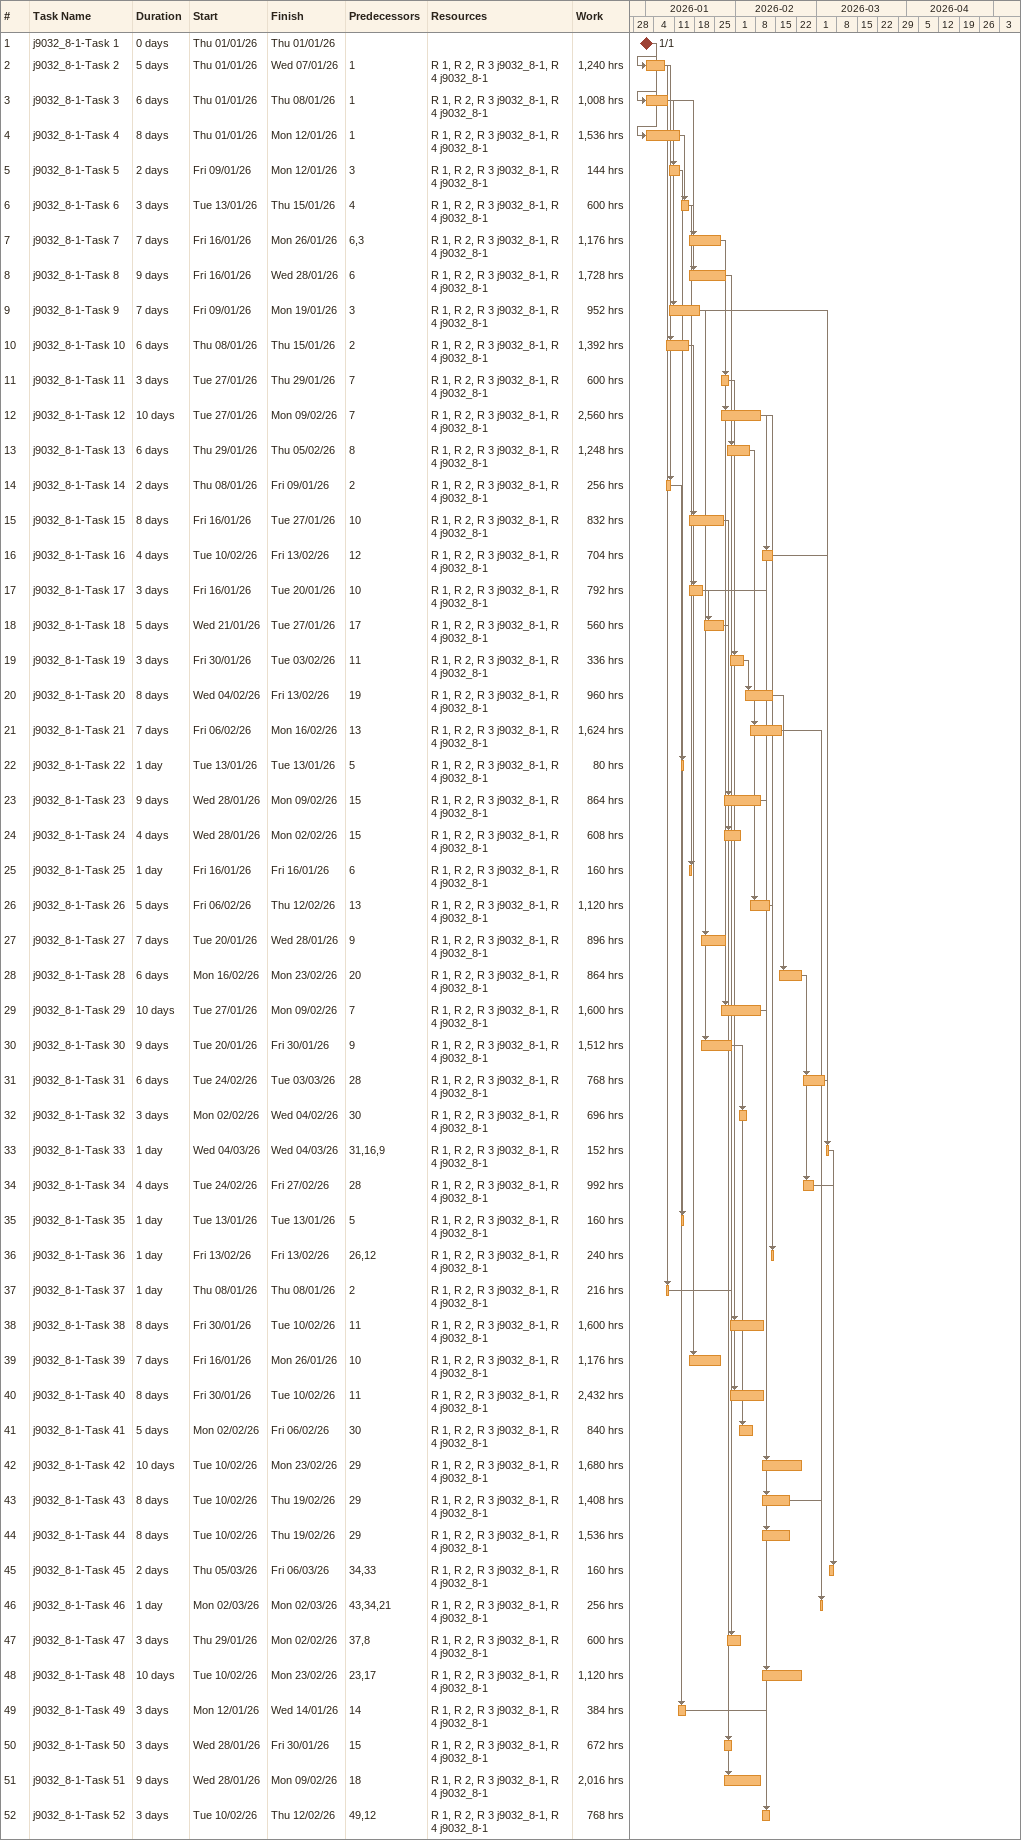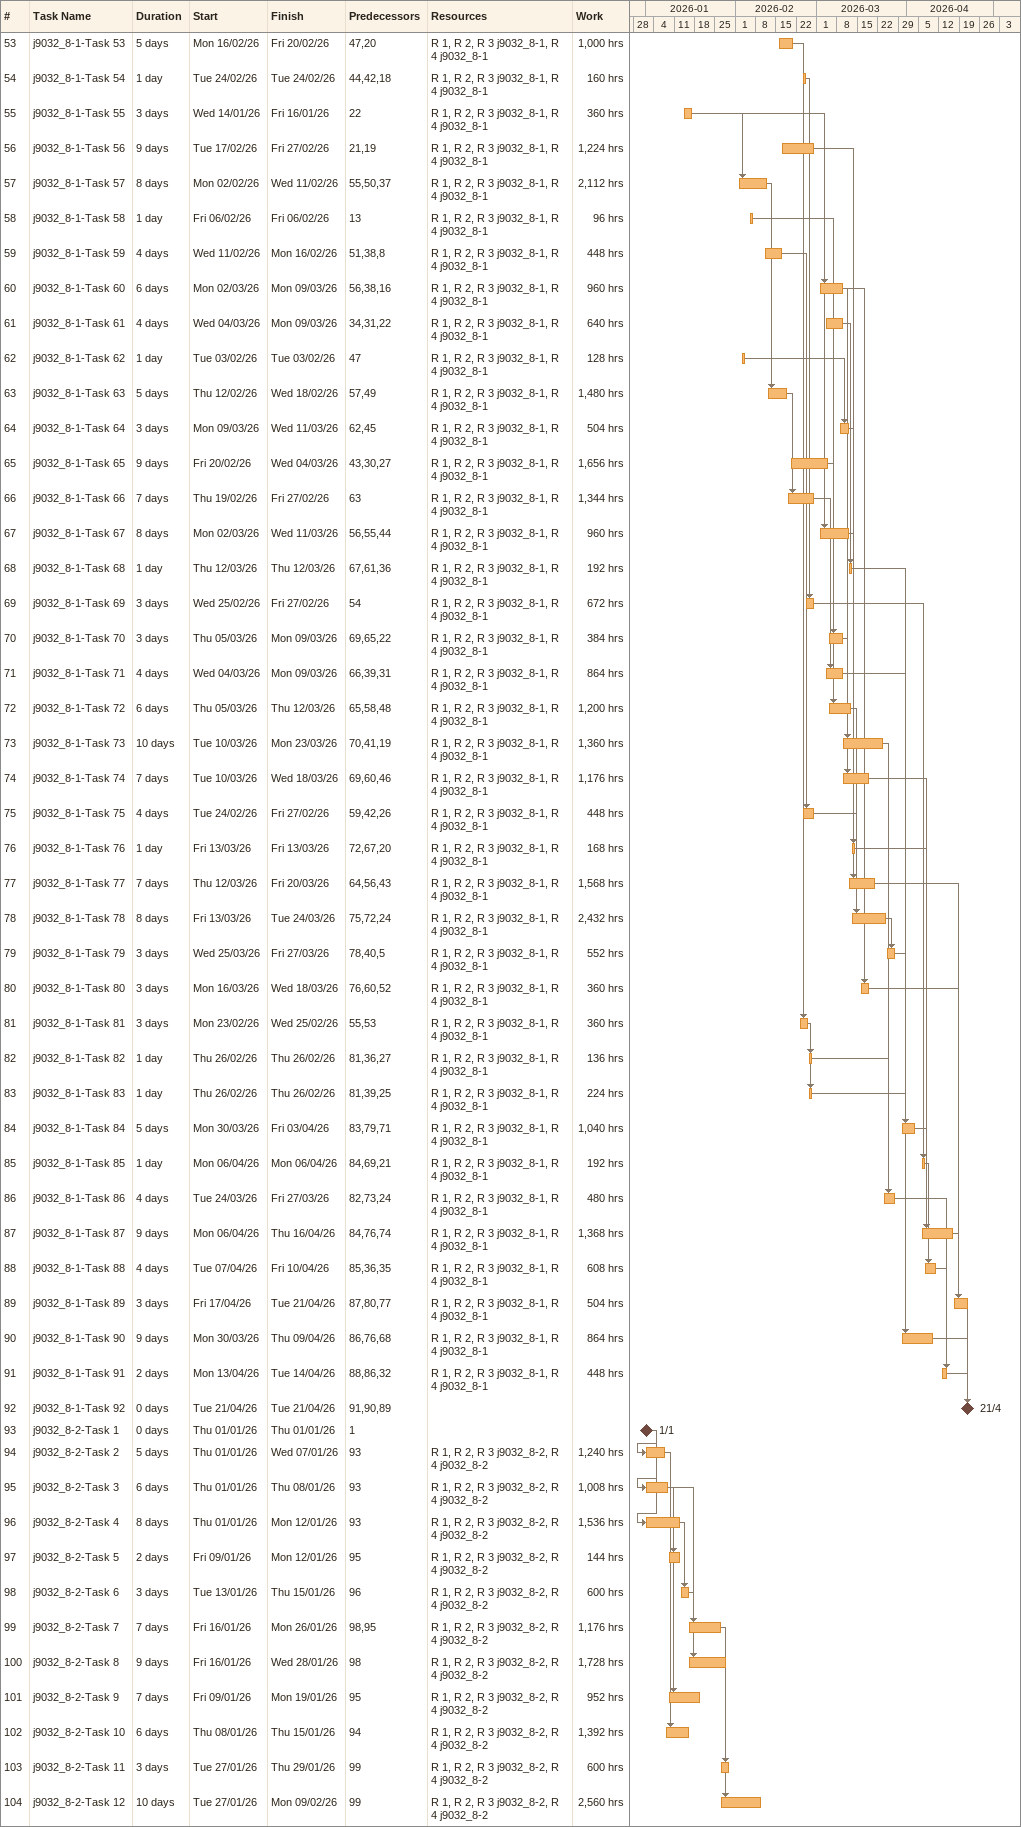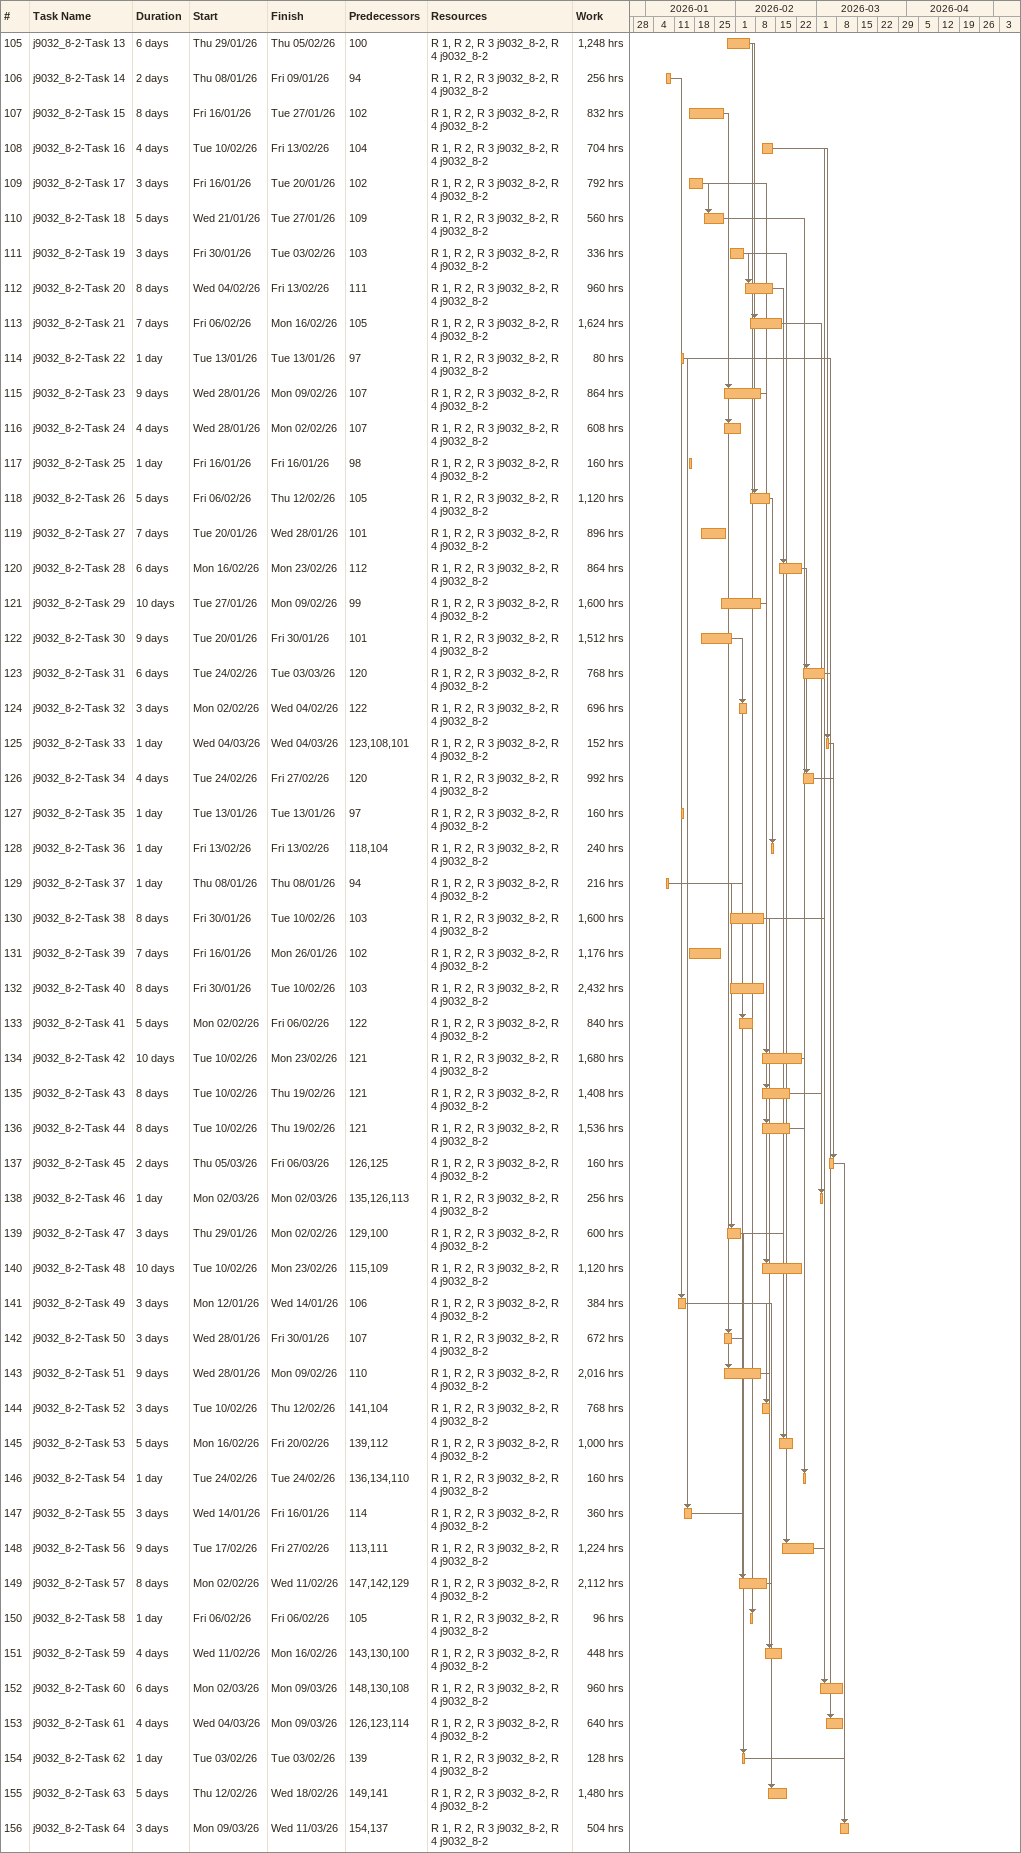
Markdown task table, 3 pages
| ID | Task | Duration | Start | Finish | Predecessors | Resources | Work (h) |
|---|---|---|---|---|---|---|---|
| 1 | j9032_8-1-Task 1 | 0d | 2026-01-01 | 2026-01-01 |  |  |  |
| 2 | j9032_8-1-Task 2 | 5d | 2026-01-01 | 2026-01-07 | 1 | R 1, R 2, R 3 j9032_8-1, R 4 j9032_8-1 | 1240 |
| 3 | j9032_8-1-Task 3 | 6d | 2026-01-01 | 2026-01-08 | 1 | R 1, R 2, R 3 j9032_8-1, R 4 j9032_8-1 | 1008 |
| 4 | j9032_8-1-Task 4 | 8d | 2026-01-01 | 2026-01-12 | 1 | R 1, R 2, R 3 j9032_8-1, R 4 j9032_8-1 | 1536 |
| 5 | j9032_8-1-Task 5 | 2d | 2026-01-09 | 2026-01-12 | 3 | R 1, R 2, R 3 j9032_8-1, R 4 j9032_8-1 | 144 |
| 6 | j9032_8-1-Task 6 | 3d | 2026-01-13 | 2026-01-15 | 4 | R 1, R 2, R 3 j9032_8-1, R 4 j9032_8-1 | 600 |
| 7 | j9032_8-1-Task 7 | 7d | 2026-01-16 | 2026-01-26 | 6, 3 | R 1, R 2, R 3 j9032_8-1, R 4 j9032_8-1 | 1176 |
| 8 | j9032_8-1-Task 8 | 9d | 2026-01-16 | 2026-01-28 | 6 | R 1, R 2, R 3 j9032_8-1, R 4 j9032_8-1 | 1728 |
| 9 | j9032_8-1-Task 9 | 7d | 2026-01-09 | 2026-01-19 | 3 | R 1, R 2, R 3 j9032_8-1, R 4 j9032_8-1 | 952 |
| 10 | j9032_8-1-Task 10 | 6d | 2026-01-08 | 2026-01-15 | 2 | R 1, R 2, R 3 j9032_8-1, R 4 j9032_8-1 | 1392 |
| 11 | j9032_8-1-Task 11 | 3d | 2026-01-27 | 2026-01-29 | 7 | R 1, R 2, R 3 j9032_8-1, R 4 j9032_8-1 | 600 |
| 12 | j9032_8-1-Task 12 | 10d | 2026-01-27 | 2026-02-09 | 7 | R 1, R 2, R 3 j9032_8-1, R 4 j9032_8-1 | 2560 |
| 13 | j9032_8-1-Task 13 | 6d | 2026-01-29 | 2026-02-05 | 8 | R 1, R 2, R 3 j9032_8-1, R 4 j9032_8-1 | 1248 |
| 14 | j9032_8-1-Task 14 | 2d | 2026-01-08 | 2026-01-09 | 2 | R 1, R 2, R 3 j9032_8-1, R 4 j9032_8-1 | 256 |
| 15 | j9032_8-1-Task 15 | 8d | 2026-01-16 | 2026-01-27 | 10 | R 1, R 2, R 3 j9032_8-1, R 4 j9032_8-1 | 832 |
| 16 | j9032_8-1-Task 16 | 4d | 2026-02-10 | 2026-02-13 | 12 | R 1, R 2, R 3 j9032_8-1, R 4 j9032_8-1 | 704 |
| 17 | j9032_8-1-Task 17 | 3d | 2026-01-16 | 2026-01-20 | 10 | R 1, R 2, R 3 j9032_8-1, R 4 j9032_8-1 | 792 |
| 18 | j9032_8-1-Task 18 | 5d | 2026-01-21 | 2026-01-27 | 17 | R 1, R 2, R 3 j9032_8-1, R 4 j9032_8-1 | 560 |
| 19 | j9032_8-1-Task 19 | 3d | 2026-01-30 | 2026-02-03 | 11 | R 1, R 2, R 3 j9032_8-1, R 4 j9032_8-1 | 336 |
| 20 | j9032_8-1-Task 20 | 8d | 2026-02-04 | 2026-02-13 | 19 | R 1, R 2, R 3 j9032_8-1, R 4 j9032_8-1 | 960 |
| 21 | j9032_8-1-Task 21 | 7d | 2026-02-06 | 2026-02-16 | 13 | R 1, R 2, R 3 j9032_8-1, R 4 j9032_8-1 | 1624 |
| 22 | j9032_8-1-Task 22 | 1d | 2026-01-13 | 2026-01-13 | 5 | R 1, R 2, R 3 j9032_8-1, R 4 j9032_8-1 | 80 |
| 23 | j9032_8-1-Task 23 | 9d | 2026-01-28 | 2026-02-09 | 15 | R 1, R 2, R 3 j9032_8-1, R 4 j9032_8-1 | 864 |
| 24 | j9032_8-1-Task 24 | 4d | 2026-01-28 | 2026-02-02 | 15 | R 1, R 2, R 3 j9032_8-1, R 4 j9032_8-1 | 608 |
| 25 | j9032_8-1-Task 25 | 1d | 2026-01-16 | 2026-01-16 | 6 | R 1, R 2, R 3 j9032_8-1, R 4 j9032_8-1 | 160 |
| 26 | j9032_8-1-Task 26 | 5d | 2026-02-06 | 2026-02-12 | 13 | R 1, R 2, R 3 j9032_8-1, R 4 j9032_8-1 | 1120 |
| 27 | j9032_8-1-Task 27 | 7d | 2026-01-20 | 2026-01-28 | 9 | R 1, R 2, R 3 j9032_8-1, R 4 j9032_8-1 | 896 |
| 28 | j9032_8-1-Task 28 | 6d | 2026-02-16 | 2026-02-23 | 20 | R 1, R 2, R 3 j9032_8-1, R 4 j9032_8-1 | 864 |
| 29 | j9032_8-1-Task 29 | 10d | 2026-01-27 | 2026-02-09 | 7 | R 1, R 2, R 3 j9032_8-1, R 4 j9032_8-1 | 1600 |
| 30 | j9032_8-1-Task 30 | 9d | 2026-01-20 | 2026-01-30 | 9 | R 1, R 2, R 3 j9032_8-1, R 4 j9032_8-1 | 1512 |
| 31 | j9032_8-1-Task 31 | 6d | 2026-02-24 | 2026-03-03 | 28 | R 1, R 2, R 3 j9032_8-1, R 4 j9032_8-1 | 768 |
| 32 | j9032_8-1-Task 32 | 3d | 2026-02-02 | 2026-02-04 | 30 | R 1, R 2, R 3 j9032_8-1, R 4 j9032_8-1 | 696 |
| 33 | j9032_8-1-Task 33 | 1d | 2026-03-04 | 2026-03-04 | 31, 16, 9 | R 1, R 2, R 3 j9032_8-1, R 4 j9032_8-1 | 152 |
| 34 | j9032_8-1-Task 34 | 4d | 2026-02-24 | 2026-02-27 | 28 | R 1, R 2, R 3 j9032_8-1, R 4 j9032_8-1 | 992 |
| 35 | j9032_8-1-Task 35 | 1d | 2026-01-13 | 2026-01-13 | 5 | R 1, R 2, R 3 j9032_8-1, R 4 j9032_8-1 | 160 |
| 36 | j9032_8-1-Task 36 | 1d | 2026-02-13 | 2026-02-13 | 26, 12 | R 1, R 2, R 3 j9032_8-1, R 4 j9032_8-1 | 240 |
| 37 | j9032_8-1-Task 37 | 1d | 2026-01-08 | 2026-01-08 | 2 | R 1, R 2, R 3 j9032_8-1, R 4 j9032_8-1 | 216 |
| 38 | j9032_8-1-Task 38 | 8d | 2026-01-30 | 2026-02-10 | 11 | R 1, R 2, R 3 j9032_8-1, R 4 j9032_8-1 | 1600 |
| 39 | j9032_8-1-Task 39 | 7d | 2026-01-16 | 2026-01-26 | 10 | R 1, R 2, R 3 j9032_8-1, R 4 j9032_8-1 | 1176 |
| 40 | j9032_8-1-Task 40 | 8d | 2026-01-30 | 2026-02-10 | 11 | R 1, R 2, R 3 j9032_8-1, R 4 j9032_8-1 | 2432 |
| 41 | j9032_8-1-Task 41 | 5d | 2026-02-02 | 2026-02-06 | 30 | R 1, R 2, R 3 j9032_8-1, R 4 j9032_8-1 | 840 |
| 42 | j9032_8-1-Task 42 | 10d | 2026-02-10 | 2026-02-23 | 29 | R 1, R 2, R 3 j9032_8-1, R 4 j9032_8-1 | 1680 |
| 43 | j9032_8-1-Task 43 | 8d | 2026-02-10 | 2026-02-19 | 29 | R 1, R 2, R 3 j9032_8-1, R 4 j9032_8-1 | 1408 |
| 44 | j9032_8-1-Task 44 | 8d | 2026-02-10 | 2026-02-19 | 29 | R 1, R 2, R 3 j9032_8-1, R 4 j9032_8-1 | 1536 |
| 45 | j9032_8-1-Task 45 | 2d | 2026-03-05 | 2026-03-06 | 34, 33 | R 1, R 2, R 3 j9032_8-1, R 4 j9032_8-1 | 160 |
| 46 | j9032_8-1-Task 46 | 1d | 2026-03-02 | 2026-03-02 | 43, 34, 21 | R 1, R 2, R 3 j9032_8-1, R 4 j9032_8-1 | 256 |
| 47 | j9032_8-1-Task 47 | 3d | 2026-01-29 | 2026-02-02 | 37, 8 | R 1, R 2, R 3 j9032_8-1, R 4 j9032_8-1 | 600 |
| 48 | j9032_8-1-Task 48 | 10d | 2026-02-10 | 2026-02-23 | 23, 17 | R 1, R 2, R 3 j9032_8-1, R 4 j9032_8-1 | 1120 |
| 49 | j9032_8-1-Task 49 | 3d | 2026-01-12 | 2026-01-14 | 14 | R 1, R 2, R 3 j9032_8-1, R 4 j9032_8-1 | 384 |
| 50 | j9032_8-1-Task 50 | 3d | 2026-01-28 | 2026-01-30 | 15 | R 1, R 2, R 3 j9032_8-1, R 4 j9032_8-1 | 672 |
| 51 | j9032_8-1-Task 51 | 9d | 2026-01-28 | 2026-02-09 | 18 | R 1, R 2, R 3 j9032_8-1, R 4 j9032_8-1 | 2016 |
| 52 | j9032_8-1-Task 52 | 3d | 2026-02-10 | 2026-02-12 | 49, 12 | R 1, R 2, R 3 j9032_8-1, R 4 j9032_8-1 | 768 |
| 53 | j9032_8-1-Task 53 | 5d | 2026-02-16 | 2026-02-20 | 47, 20 | R 1, R 2, R 3 j9032_8-1, R 4 j9032_8-1 | 1000 |
| 54 | j9032_8-1-Task 54 | 1d | 2026-02-24 | 2026-02-24 | 44, 42, 18 | R 1, R 2, R 3 j9032_8-1, R 4 j9032_8-1 | 160 |
| 55 | j9032_8-1-Task 55 | 3d | 2026-01-14 | 2026-01-16 | 22 | R 1, R 2, R 3 j9032_8-1, R 4 j9032_8-1 | 360 |
| 56 | j9032_8-1-Task 56 | 9d | 2026-02-17 | 2026-02-27 | 21, 19 | R 1, R 2, R 3 j9032_8-1, R 4 j9032_8-1 | 1224 |
| 57 | j9032_8-1-Task 57 | 8d | 2026-02-02 | 2026-02-11 | 55, 50, 37 | R 1, R 2, R 3 j9032_8-1, R 4 j9032_8-1 | 2112 |
| 58 | j9032_8-1-Task 58 | 1d | 2026-02-06 | 2026-02-06 | 13 | R 1, R 2, R 3 j9032_8-1, R 4 j9032_8-1 | 96 |
| 59 | j9032_8-1-Task 59 | 4d | 2026-02-11 | 2026-02-16 | 51, 38, 8 | R 1, R 2, R 3 j9032_8-1, R 4 j9032_8-1 | 448 |
| 60 | j9032_8-1-Task 60 | 6d | 2026-03-02 | 2026-03-09 | 56, 38, 16 | R 1, R 2, R 3 j9032_8-1, R 4 j9032_8-1 | 960 |
| 61 | j9032_8-1-Task 61 | 4d | 2026-03-04 | 2026-03-09 | 34, 31, 22 | R 1, R 2, R 3 j9032_8-1, R 4 j9032_8-1 | 640 |
| 62 | j9032_8-1-Task 62 | 1d | 2026-02-03 | 2026-02-03 | 47 | R 1, R 2, R 3 j9032_8-1, R 4 j9032_8-1 | 128 |
| 63 | j9032_8-1-Task 63 | 5d | 2026-02-12 | 2026-02-18 | 57, 49 | R 1, R 2, R 3 j9032_8-1, R 4 j9032_8-1 | 1480 |
| 64 | j9032_8-1-Task 64 | 3d | 2026-03-09 | 2026-03-11 | 62, 45 | R 1, R 2, R 3 j9032_8-1, R 4 j9032_8-1 | 504 |
| 65 | j9032_8-1-Task 65 | 9d | 2026-02-20 | 2026-03-04 | 43, 30, 27 | R 1, R 2, R 3 j9032_8-1, R 4 j9032_8-1 | 1656 |
| 66 | j9032_8-1-Task 66 | 7d | 2026-02-19 | 2026-02-27 | 63 | R 1, R 2, R 3 j9032_8-1, R 4 j9032_8-1 | 1344 |
| 67 | j9032_8-1-Task 67 | 8d | 2026-03-02 | 2026-03-11 | 56, 55, 44 | R 1, R 2, R 3 j9032_8-1, R 4 j9032_8-1 | 960 |
| 68 | j9032_8-1-Task 68 | 1d | 2026-03-12 | 2026-03-12 | 67, 61, 36 | R 1, R 2, R 3 j9032_8-1, R 4 j9032_8-1 | 192 |
| 69 | j9032_8-1-Task 69 | 3d | 2026-02-25 | 2026-02-27 | 54 | R 1, R 2, R 3 j9032_8-1, R 4 j9032_8-1 | 672 |
| 70 | j9032_8-1-Task 70 | 3d | 2026-03-05 | 2026-03-09 | 69, 65, 22 | R 1, R 2, R 3 j9032_8-1, R 4 j9032_8-1 | 384 |
| 71 | j9032_8-1-Task 71 | 4d | 2026-03-04 | 2026-03-09 | 66, 39, 31 | R 1, R 2, R 3 j9032_8-1, R 4 j9032_8-1 | 864 |
| 72 | j9032_8-1-Task 72 | 6d | 2026-03-05 | 2026-03-12 | 65, 58, 48 | R 1, R 2, R 3 j9032_8-1, R 4 j9032_8-1 | 1200 |
| 73 | j9032_8-1-Task 73 | 10d | 2026-03-10 | 2026-03-23 | 70, 41, 19 | R 1, R 2, R 3 j9032_8-1, R 4 j9032_8-1 | 1360 |
| 74 | j9032_8-1-Task 74 | 7d | 2026-03-10 | 2026-03-18 | 69, 60, 46 | R 1, R 2, R 3 j9032_8-1, R 4 j9032_8-1 | 1176 |
| 75 | j9032_8-1-Task 75 | 4d | 2026-02-24 | 2026-02-27 | 59, 42, 26 | R 1, R 2, R 3 j9032_8-1, R 4 j9032_8-1 | 448 |
| 76 | j9032_8-1-Task 76 | 1d | 2026-03-13 | 2026-03-13 | 72, 67, 20 | R 1, R 2, R 3 j9032_8-1, R 4 j9032_8-1 | 168 |
| 77 | j9032_8-1-Task 77 | 7d | 2026-03-12 | 2026-03-20 | 64, 56, 43 | R 1, R 2, R 3 j9032_8-1, R 4 j9032_8-1 | 1568 |
| 78 | j9032_8-1-Task 78 | 8d | 2026-03-13 | 2026-03-24 | 75, 72, 24 | R 1, R 2, R 3 j9032_8-1, R 4 j9032_8-1 | 2432 |
| 79 | j9032_8-1-Task 79 | 3d | 2026-03-25 | 2026-03-27 | 78, 40, 5 | R 1, R 2, R 3 j9032_8-1, R 4 j9032_8-1 | 552 |
| 80 | j9032_8-1-Task 80 | 3d | 2026-03-16 | 2026-03-18 | 76, 60, 52 | R 1, R 2, R 3 j9032_8-1, R 4 j9032_8-1 | 360 |
| 81 | j9032_8-1-Task 81 | 3d | 2026-02-23 | 2026-02-25 | 55, 53 | R 1, R 2, R 3 j9032_8-1, R 4 j9032_8-1 | 360 |
| 82 | j9032_8-1-Task 82 | 1d | 2026-02-26 | 2026-02-26 | 81, 36, 27 | R 1, R 2, R 3 j9032_8-1, R 4 j9032_8-1 | 136 |
| 83 | j9032_8-1-Task 83 | 1d | 2026-02-26 | 2026-02-26 | 81, 39, 25 | R 1, R 2, R 3 j9032_8-1, R 4 j9032_8-1 | 224 |
| 84 | j9032_8-1-Task 84 | 5d | 2026-03-30 | 2026-04-03 | 83, 79, 71 | R 1, R 2, R 3 j9032_8-1, R 4 j9032_8-1 | 1040 |
| 85 | j9032_8-1-Task 85 | 1d | 2026-04-06 | 2026-04-06 | 84, 69, 21 | R 1, R 2, R 3 j9032_8-1, R 4 j9032_8-1 | 192 |
| 86 | j9032_8-1-Task 86 | 4d | 2026-03-24 | 2026-03-27 | 82, 73, 24 | R 1, R 2, R 3 j9032_8-1, R 4 j9032_8-1 | 480 |
| 87 | j9032_8-1-Task 87 | 9d | 2026-04-06 | 2026-04-16 | 84, 76, 74 | R 1, R 2, R 3 j9032_8-1, R 4 j9032_8-1 | 1368 |
| 88 | j9032_8-1-Task 88 | 4d | 2026-04-07 | 2026-04-10 | 85, 36, 35 | R 1, R 2, R 3 j9032_8-1, R 4 j9032_8-1 | 608 |
| 89 | j9032_8-1-Task 89 | 3d | 2026-04-17 | 2026-04-21 | 87, 80, 77 | R 1, R 2, R 3 j9032_8-1, R 4 j9032_8-1 | 504 |
| 90 | j9032_8-1-Task 90 | 9d | 2026-03-30 | 2026-04-09 | 86, 76, 68 | R 1, R 2, R 3 j9032_8-1, R 4 j9032_8-1 | 864 |
| 91 | j9032_8-1-Task 91 | 2d | 2026-04-13 | 2026-04-14 | 88, 86, 32 | R 1, R 2, R 3 j9032_8-1, R 4 j9032_8-1 | 448 |
| 92 | j9032_8-1-Task 92 | 0d | 2026-04-21 | 2026-04-21 | 91, 90, 89 |  |  |
| 93 | j9032_8-2-Task 1 | 0d | 2026-01-01 | 2026-01-01 | 1 |  |  |
| 94 | j9032_8-2-Task 2 | 5d | 2026-01-01 | 2026-01-07 | 93 | R 1, R 2, R 3 j9032_8-2, R 4 j9032_8-2 | 1240 |
| 95 | j9032_8-2-Task 3 | 6d | 2026-01-01 | 2026-01-08 | 93 | R 1, R 2, R 3 j9032_8-2, R 4 j9032_8-2 | 1008 |
| 96 | j9032_8-2-Task 4 | 8d | 2026-01-01 | 2026-01-12 | 93 | R 1, R 2, R 3 j9032_8-2, R 4 j9032_8-2 | 1536 |
| 97 | j9032_8-2-Task 5 | 2d | 2026-01-09 | 2026-01-12 | 95 | R 1, R 2, R 3 j9032_8-2, R 4 j9032_8-2 | 144 |
| 98 | j9032_8-2-Task 6 | 3d | 2026-01-13 | 2026-01-15 | 96 | R 1, R 2, R 3 j9032_8-2, R 4 j9032_8-2 | 600 |
| 99 | j9032_8-2-Task 7 | 7d | 2026-01-16 | 2026-01-26 | 98, 95 | R 1, R 2, R 3 j9032_8-2, R 4 j9032_8-2 | 1176 |
| 100 | j9032_8-2-Task 8 | 9d | 2026-01-16 | 2026-01-28 | 98 | R 1, R 2, R 3 j9032_8-2, R 4 j9032_8-2 | 1728 |
| 101 | j9032_8-2-Task 9 | 7d | 2026-01-09 | 2026-01-19 | 95 | R 1, R 2, R 3 j9032_8-2, R 4 j9032_8-2 | 952 |
| 102 | j9032_8-2-Task 10 | 6d | 2026-01-08 | 2026-01-15 | 94 | R 1, R 2, R 3 j9032_8-2, R 4 j9032_8-2 | 1392 |
| 103 | j9032_8-2-Task 11 | 3d | 2026-01-27 | 2026-01-29 | 99 | R 1, R 2, R 3 j9032_8-2, R 4 j9032_8-2 | 600 |
| 104 | j9032_8-2-Task 12 | 10d | 2026-01-27 | 2026-02-09 | 99 | R 1, R 2, R 3 j9032_8-2, R 4 j9032_8-2 | 2560 |
| 105 | j9032_8-2-Task 13 | 6d | 2026-01-29 | 2026-02-05 | 100 | R 1, R 2, R 3 j9032_8-2, R 4 j9032_8-2 | 1248 |
| 106 | j9032_8-2-Task 14 | 2d | 2026-01-08 | 2026-01-09 | 94 | R 1, R 2, R 3 j9032_8-2, R 4 j9032_8-2 | 256 |
| 107 | j9032_8-2-Task 15 | 8d | 2026-01-16 | 2026-01-27 | 102 | R 1, R 2, R 3 j9032_8-2, R 4 j9032_8-2 | 832 |
| 108 | j9032_8-2-Task 16 | 4d | 2026-02-10 | 2026-02-13 | 104 | R 1, R 2, R 3 j9032_8-2, R 4 j9032_8-2 | 704 |
| 109 | j9032_8-2-Task 17 | 3d | 2026-01-16 | 2026-01-20 | 102 | R 1, R 2, R 3 j9032_8-2, R 4 j9032_8-2 | 792 |
| 110 | j9032_8-2-Task 18 | 5d | 2026-01-21 | 2026-01-27 | 109 | R 1, R 2, R 3 j9032_8-2, R 4 j9032_8-2 | 560 |
| 111 | j9032_8-2-Task 19 | 3d | 2026-01-30 | 2026-02-03 | 103 | R 1, R 2, R 3 j9032_8-2, R 4 j9032_8-2 | 336 |
| 112 | j9032_8-2-Task 20 | 8d | 2026-02-04 | 2026-02-13 | 111 | R 1, R 2, R 3 j9032_8-2, R 4 j9032_8-2 | 960 |
| 113 | j9032_8-2-Task 21 | 7d | 2026-02-06 | 2026-02-16 | 105 | R 1, R 2, R 3 j9032_8-2, R 4 j9032_8-2 | 1624 |
| 114 | j9032_8-2-Task 22 | 1d | 2026-01-13 | 2026-01-13 | 97 | R 1, R 2, R 3 j9032_8-2, R 4 j9032_8-2 | 80 |
| 115 | j9032_8-2-Task 23 | 9d | 2026-01-28 | 2026-02-09 | 107 | R 1, R 2, R 3 j9032_8-2, R 4 j9032_8-2 | 864 |
| 116 | j9032_8-2-Task 24 | 4d | 2026-01-28 | 2026-02-02 | 107 | R 1, R 2, R 3 j9032_8-2, R 4 j9032_8-2 | 608 |
| 117 | j9032_8-2-Task 25 | 1d | 2026-01-16 | 2026-01-16 | 98 | R 1, R 2, R 3 j9032_8-2, R 4 j9032_8-2 | 160 |
| 118 | j9032_8-2-Task 26 | 5d | 2026-02-06 | 2026-02-12 | 105 | R 1, R 2, R 3 j9032_8-2, R 4 j9032_8-2 | 1120 |
| 119 | j9032_8-2-Task 27 | 7d | 2026-01-20 | 2026-01-28 | 101 | R 1, R 2, R 3 j9032_8-2, R 4 j9032_8-2 | 896 |
| 120 | j9032_8-2-Task 28 | 6d | 2026-02-16 | 2026-02-23 | 112 | R 1, R 2, R 3 j9032_8-2, R 4 j9032_8-2 | 864 |
| 121 | j9032_8-2-Task 29 | 10d | 2026-01-27 | 2026-02-09 | 99 | R 1, R 2, R 3 j9032_8-2, R 4 j9032_8-2 | 1600 |
| 122 | j9032_8-2-Task 30 | 9d | 2026-01-20 | 2026-01-30 | 101 | R 1, R 2, R 3 j9032_8-2, R 4 j9032_8-2 | 1512 |
| 123 | j9032_8-2-Task 31 | 6d | 2026-02-24 | 2026-03-03 | 120 | R 1, R 2, R 3 j9032_8-2, R 4 j9032_8-2 | 768 |
| 124 | j9032_8-2-Task 32 | 3d | 2026-02-02 | 2026-02-04 | 122 | R 1, R 2, R 3 j9032_8-2, R 4 j9032_8-2 | 696 |
| 125 | j9032_8-2-Task 33 | 1d | 2026-03-04 | 2026-03-04 | 123, 108, 101 | R 1, R 2, R 3 j9032_8-2, R 4 j9032_8-2 | 152 |
| 126 | j9032_8-2-Task 34 | 4d | 2026-02-24 | 2026-02-27 | 120 | R 1, R 2, R 3 j9032_8-2, R 4 j9032_8-2 | 992 |
| 127 | j9032_8-2-Task 35 | 1d | 2026-01-13 | 2026-01-13 | 97 | R 1, R 2, R 3 j9032_8-2, R 4 j9032_8-2 | 160 |
| 128 | j9032_8-2-Task 36 | 1d | 2026-02-13 | 2026-02-13 | 118, 104 | R 1, R 2, R 3 j9032_8-2, R 4 j9032_8-2 | 240 |
| 129 | j9032_8-2-Task 37 | 1d | 2026-01-08 | 2026-01-08 | 94 | R 1, R 2, R 3 j9032_8-2, R 4 j9032_8-2 | 216 |
| 130 | j9032_8-2-Task 38 | 8d | 2026-01-30 | 2026-02-10 | 103 | R 1, R 2, R 3 j9032_8-2, R 4 j9032_8-2 | 1600 |
| 131 | j9032_8-2-Task 39 | 7d | 2026-01-16 | 2026-01-26 | 102 | R 1, R 2, R 3 j9032_8-2, R 4 j9032_8-2 | 1176 |
| 132 | j9032_8-2-Task 40 | 8d | 2026-01-30 | 2026-02-10 | 103 | R 1, R 2, R 3 j9032_8-2, R 4 j9032_8-2 | 2432 |
| 133 | j9032_8-2-Task 41 | 5d | 2026-02-02 | 2026-02-06 | 122 | R 1, R 2, R 3 j9032_8-2, R 4 j9032_8-2 | 840 |
| 134 | j9032_8-2-Task 42 | 10d | 2026-02-10 | 2026-02-23 | 121 | R 1, R 2, R 3 j9032_8-2, R 4 j9032_8-2 | 1680 |
| 135 | j9032_8-2-Task 43 | 8d | 2026-02-10 | 2026-02-19 | 121 | R 1, R 2, R 3 j9032_8-2, R 4 j9032_8-2 | 1408 |
| 136 | j9032_8-2-Task 44 | 8d | 2026-02-10 | 2026-02-19 | 121 | R 1, R 2, R 3 j9032_8-2, R 4 j9032_8-2 | 1536 |
| 137 | j9032_8-2-Task 45 | 2d | 2026-03-05 | 2026-03-06 | 126, 125 | R 1, R 2, R 3 j9032_8-2, R 4 j9032_8-2 | 160 |
| 138 | j9032_8-2-Task 46 | 1d | 2026-03-02 | 2026-03-02 | 135, 126, 113 | R 1, R 2, R 3 j9032_8-2, R 4 j9032_8-2 | 256 |
| 139 | j9032_8-2-Task 47 | 3d | 2026-01-29 | 2026-02-02 | 129, 100 | R 1, R 2, R 3 j9032_8-2, R 4 j9032_8-2 | 600 |
| 140 | j9032_8-2-Task 48 | 10d | 2026-02-10 | 2026-02-23 | 115, 109 | R 1, R 2, R 3 j9032_8-2, R 4 j9032_8-2 | 1120 |
| 141 | j9032_8-2-Task 49 | 3d | 2026-01-12 | 2026-01-14 | 106 | R 1, R 2, R 3 j9032_8-2, R 4 j9032_8-2 | 384 |
| 142 | j9032_8-2-Task 50 | 3d | 2026-01-28 | 2026-01-30 | 107 | R 1, R 2, R 3 j9032_8-2, R 4 j9032_8-2 | 672 |
| 143 | j9032_8-2-Task 51 | 9d | 2026-01-28 | 2026-02-09 | 110 | R 1, R 2, R 3 j9032_8-2, R 4 j9032_8-2 | 2016 |
| 144 | j9032_8-2-Task 52 | 3d | 2026-02-10 | 2026-02-12 | 141, 104 | R 1, R 2, R 3 j9032_8-2, R 4 j9032_8-2 | 768 |
| 145 | j9032_8-2-Task 53 | 5d | 2026-02-16 | 2026-02-20 | 139, 112 | R 1, R 2, R 3 j9032_8-2, R 4 j9032_8-2 | 1000 |
| 146 | j9032_8-2-Task 54 | 1d | 2026-02-24 | 2026-02-24 | 136, 134, 110 | R 1, R 2, R 3 j9032_8-2, R 4 j9032_8-2 | 160 |
| 147 | j9032_8-2-Task 55 | 3d | 2026-01-14 | 2026-01-16 | 114 | R 1, R 2, R 3 j9032_8-2, R 4 j9032_8-2 | 360 |
| 148 | j9032_8-2-Task 56 | 9d | 2026-02-17 | 2026-02-27 | 113, 111 | R 1, R 2, R 3 j9032_8-2, R 4 j9032_8-2 | 1224 |
| 149 | j9032_8-2-Task 57 | 8d | 2026-02-02 | 2026-02-11 | 147, 142, 129 | R 1, R 2, R 3 j9032_8-2, R 4 j9032_8-2 | 2112 |
| 150 | j9032_8-2-Task 58 | 1d | 2026-02-06 | 2026-02-06 | 105 | R 1, R 2, R 3 j9032_8-2, R 4 j9032_8-2 | 96 |
| 151 | j9032_8-2-Task 59 | 4d | 2026-02-11 | 2026-02-16 | 143, 130, 100 | R 1, R 2, R 3 j9032_8-2, R 4 j9032_8-2 | 448 |
| 152 | j9032_8-2-Task 60 | 6d | 2026-03-02 | 2026-03-09 | 148, 130, 108 | R 1, R 2, R 3 j9032_8-2, R 4 j9032_8-2 | 960 |
| 153 | j9032_8-2-Task 61 | 4d | 2026-03-04 | 2026-03-09 | 126, 123, 114 | R 1, R 2, R 3 j9032_8-2, R 4 j9032_8-2 | 640 |
| 154 | j9032_8-2-Task 62 | 1d | 2026-02-03 | 2026-02-03 | 139 | R 1, R 2, R 3 j9032_8-2, R 4 j9032_8-2 | 128 |
| 155 | j9032_8-2-Task 63 | 5d | 2026-02-12 | 2026-02-18 | 149, 141 | R 1, R 2, R 3 j9032_8-2, R 4 j9032_8-2 | 1480 |
| 156 | j9032_8-2-Task 64 | 3d | 2026-03-09 | 2026-03-11 | 154, 137 | R 1, R 2, R 3 j9032_8-2, R 4 j9032_8-2 | 504 |
